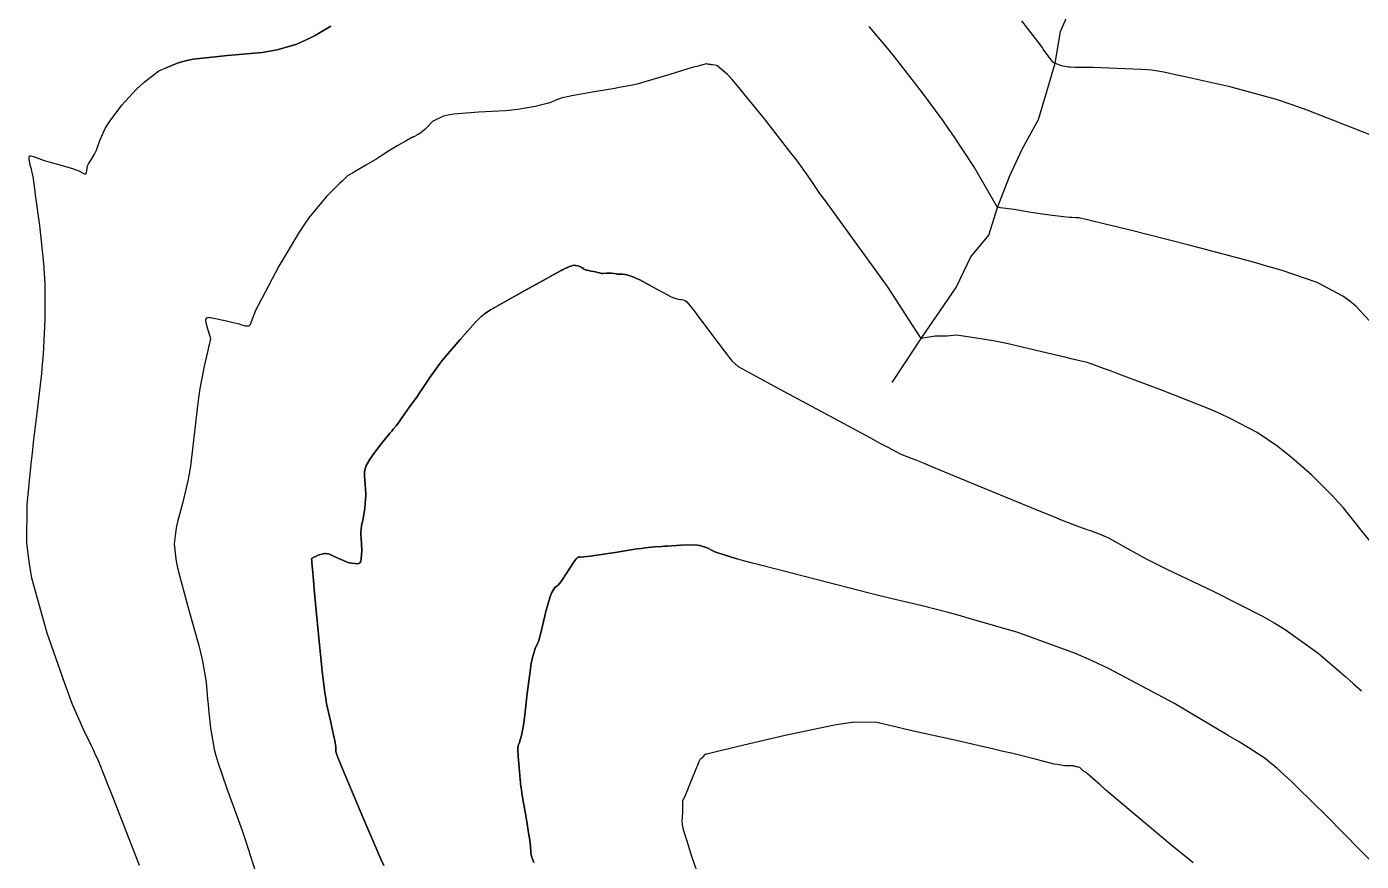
# Model space of a CAD drawing. Header units: metres. Extents: x 68 to 838477, y 94 to 1191015.
# Drawn here: x 837810.6 to 837948.1, y 1189968.8 to 1190054.8 of the extents above; entities that cross this region are included whole.
import ezdxf

# ---------------------------------------------------------------- set-up
doc = ezdxf.new("R2010")
doc.units = ezdxf.units.M
doc.header["$LTSCALE"] = 0.3
doc.layers.add('COTAS 10', color=1, linetype='Continuous')
doc.layers.add('DRENAJE', color=5, linetype='Continuous', lineweight=25)

msp = doc.modelspace()

# ---------------------------------------------------------------- linework, layer by layer
at = {"layer": 'COTAS 10'}
for points, elevation in [([(837913.08, 1190055.44), (837914.25, 1190053.92), (837915.06, 1190052.85), (837915.24, 1190052.6), (837915.4, 1190052.37), (837915.86, 1190051.7), (837916.26, 1190051.24), (837916.4, 1190051.14), (837916.55, 1190051.05), (837917.16, 1190050.82), (837917.79, 1190050.71), (837917.94, 1190050.69), (837918.1, 1190050.67), (837918.58, 1190050.66), (837919.51, 1190050.66), (837919.94, 1190050.65), (837920.45, 1190050.64), (837922.92, 1190050.56), (837925.46, 1190050.44), (837926.02, 1190050.4), (837926.51, 1190050.36), (837927.75, 1190050.18), (837929.27, 1190049.84), (837929.94, 1190049.69), (837930.71, 1190049.52), (837934.4, 1190048.7), (837939.3, 1190047.35), (837940.84, 1190046.84), (837942.46, 1190046.27), (837948.97, 1190043.73)], 1770), ([(837822.23, 1189968.41), (837821.17, 1189971.17), (837819.35, 1189975.82), (837818.98, 1189976.77), (837818.67, 1189977.56), (837818.02, 1189979.18), (837817.62, 1189980.06), (837817.47, 1189980.38), (837817.29, 1189980.74), (837816.5, 1189982.34), (837815.36, 1189984.99), (837814.97, 1189986.01), (837814.54, 1189987.15), (837812.72, 1189992.34), (837811.17, 1189998.02), (837810.91, 1189999.49), (837810.84, 1190000), (837810.63, 1190001.62), (837810.66, 1190005.6), (837811.09, 1190009.8), (837811.21, 1190010.9), (837811.34, 1190011.97), (837811.79, 1190015.6), (837812.19, 1190019.08), (837812.27, 1190020.06), (837812.35, 1190021.05), (837812.53, 1190024.65), (837812.52, 1190028.35), (837812.47, 1190029.39), (837812.4, 1190030.45), (837811.97, 1190034.33), (837811.53, 1190037.5), (837811.45, 1190038.11), (837811.38, 1190038.6), (837811.28, 1190039.38), (837811.28, 1190039.43), (837811.27, 1190039.46), (837811.27, 1190039.5), (837811.23, 1190039.67), (837811.17, 1190039.93), (837811.15, 1190040.02), (837811.12, 1190040.13), (837811, 1190040.57), (837810.9, 1190041), (837810.88, 1190041.09), (837810.87, 1190041.18), (837810.87, 1190041.38), (837810.92, 1190041.49), (837810.93, 1190041.5), (837810.95, 1190041.52), (837811.04, 1190041.53), (837811.14, 1190041.5), (837811.17, 1190041.5), (837811.2, 1190041.49), (837811.32, 1190041.45), (837811.47, 1190041.39), (837811.53, 1190041.37), (837811.59, 1190041.34), (837811.87, 1190041.23), (837812.42, 1190041.04), (837812.65, 1190040.97), (837812.92, 1190040.89), (837814.18, 1190040.54), (837815.44, 1190040.17), (837815.7, 1190040.08), (837815.93, 1190039.99), (837816.44, 1190039.74), (837816.66, 1190039.64), (837816.71, 1190039.66), (837816.74, 1190039.7), (837816.81, 1190040.01), (837816.9, 1190040.45), (837816.94, 1190040.57), (837817, 1190040.69), (837817.27, 1190041.12), (837817.61, 1190041.68), (837817.71, 1190041.89), (837817.81, 1190042.11), (837818.16, 1190043.09), (837818.72, 1190044.33), (837818.95, 1190044.72), (837819.22, 1190045.13), (837820.44, 1190046.75), (837821.89, 1190048.35), (837822.3, 1190048.74), (837822.71, 1190049.11), (837824.22, 1190050.26), (837826.23, 1190051.11), (837826.97, 1190051.3), (837827.77, 1190051.46), (837831.32, 1190051.84), (837834.87, 1190052.17), (837835.68, 1190052.29), (837836.41, 1190052.42), (837838.45, 1190053.01), (837839.93, 1190053.71), (837840.32, 1190053.92), (837840.69, 1190054.12), (837841.96, 1190054.89)], 1780), ([(837841.96, 1190054.89), (837840.69, 1190054.12), (837840.32, 1190053.92), (837839.93, 1190053.71), (837838.45, 1190053.01), (837836.41, 1190052.42), (837835.68, 1190052.29), (837834.87, 1190052.17), (837831.32, 1190051.84), (837827.77, 1190051.46), (837826.97, 1190051.3), (837826.23, 1190051.11), (837824.92, 1190050.56)], 1780), ([(837949.84, 1190023.54), (837947.56, 1190025.99), (837946.89, 1190026.54), (837946.19, 1190027.05), (837943.54, 1190028.48), (837939.83, 1190029.73), (837938.47, 1190030.13), (837936.97, 1190030.56), (837930.35, 1190032.31), (837924.13, 1190033.88), (837922.88, 1190034.2), (837921.83, 1190034.46), (837919.75, 1190034.97), (837919.14, 1190035.1), (837919.01, 1190035.12), (837918.91, 1190035.14), (837918.69, 1190035.14), (837918.26, 1190035.16), (837918.02, 1190035.18), (837917.72, 1190035.21), (837916.23, 1190035.37), (837914.52, 1190035.6), (837914.09, 1190035.67), (837913.68, 1190035.74), (837912.33, 1190036), (837910.6, 1190036.2), (837908.17, 1190040.42), (837906.11, 1190043.54), (837905.53, 1190044.38), (837904.94, 1190045.22), (837902.79, 1190048.16), (837900.63, 1190050.94), (837900.05, 1190051.67), (837899.46, 1190052.39), (837897.4, 1190054.85)], 1780), ([(837949.85, 1190000.75), (837948.08, 1190002.96), (837946.26, 1190005.24), (837945.71, 1190005.85), (837945.15, 1190006.47), (837942.96, 1190008.64), (837940.69, 1190010.61), (837940.07, 1190011.1), (837939.47, 1190011.56), (837937.34, 1190013.02), (837934.58, 1190014.47), (837933.57, 1190014.93), (837932.47, 1190015.41), (837927.61, 1190017.34), (837923.12, 1190019.03), (837922.24, 1190019.36), (837921.53, 1190019.62), (837920.26, 1190020.09), (837920.01, 1190020.16), (837919.94, 1190020.19), (837919.85, 1190020.21), (837919.53, 1190020.29), (837918.64, 1190020.5), (837918.21, 1190020.6), (837917.7, 1190020.73), (837915.18, 1190021.34), (837912.58, 1190021.95), (837912.03, 1190022.08), (837911.54, 1190022.19), (837910.36, 1190022.44), (837909.31, 1190022.6), (837908.91, 1190022.67), (837908.45, 1190022.74), (837906.39, 1190023.03), (837905.44, 1190022.94), (837904.56, 1190022.93), (837904.2, 1190022.95), (837902.75, 1190022.69), (837901.16, 1190025.14), (837899.81, 1190027.26), (837899.28, 1190028.04), (837898.68, 1190028.9), (837895.96, 1190032.67), (837893.33, 1190036.26), (837892.79, 1190037.01), (837892.33, 1190037.65), (837891.36, 1190039.08), (837890.37, 1190040.48), (837889.9, 1190041.1), (837889.34, 1190041.84), (837886.6, 1190045.34), (837883.85, 1190048.73), (837883.28, 1190049.38), (837882.79, 1190049.91), (837881.71, 1190050.81), (837881.26, 1190050.88), (837881.16, 1190050.9), (837881.08, 1190050.91), (837880.91, 1190050.94), (837880.81, 1190050.95), (837880.79, 1190050.96), (837880.76, 1190050.96), (837880.65, 1190050.99), (837880, 1190050.84), (837879.63, 1190050.73), (837879.18, 1190050.6), (837876.87, 1190049.91), (837874.52, 1190049.2), (837874.04, 1190049.06), (837873.64, 1190048.95), (837872.84, 1190048.75), (837872.05, 1190048.62), (837871.66, 1190048.55), (837871.19, 1190048.47), (837868.88, 1190048.08), (837866.61, 1190047.66), (837866.16, 1190047.56), (837865.79, 1190047.48), (837865.11, 1190047.24), (837864.69, 1190047.04), (837864.48, 1190046.97), (837864.23, 1190046.9), (837863.01, 1190046.59), (837861.21, 1190046.3), (837860.6, 1190046.23), (837859.95, 1190046.17), (837857.18, 1190046.02), (837854.57, 1190045.81), (837854.02, 1190045.71), (837853.55, 1190045.59), (837852.43, 1190045.04), (837851.88, 1190044.48), (837851.76, 1190044.36), (837851.65, 1190044.26), (837851.38, 1190044.01), (837851.21, 1190043.87), (837851.16, 1190043.84), (837851.11, 1190043.81), (837850.95, 1190043.71), (837850.79, 1190043.63), (837850.75, 1190043.6), (837850.71, 1190043.58), (837850.58, 1190043.51), (837850.48, 1190043.46), (837850.46, 1190043.45), (837850.44, 1190043.44), (837850.4, 1190043.43), (837850.37, 1190043.42), (837850.36, 1190043.42), (837850.34, 1190043.41), (837850.28, 1190043.39), (837850.02, 1190043.25), (837849.88, 1190043.17), (837849.7, 1190043.07), (837848.84, 1190042.57), (837847.98, 1190042.05), (837847.81, 1190041.95), (837847.67, 1190041.86), (837847.41, 1190041.69), (837847.09, 1190041.47), (837846.91, 1190041.36), (837846.68, 1190041.22), (837845.54, 1190040.54), (837844.39, 1190039.87), (837844.17, 1190039.74), (837843.99, 1190039.63), (837843.68, 1190039.45), (837843.32, 1190039.11), (837843.11, 1190038.9), (837842.86, 1190038.65), (837841.52, 1190037.33), (837839.76, 1190035.23), (837839.24, 1190034.48), (837838.7, 1190033.67), (837836.61, 1190030.14), (837834.83, 1190026.83), (837834.49, 1190026.16), (837834.2, 1190025.59), (837833.73, 1190024.42), (837833.61, 1190024.06), (837833.55, 1190024), (837833.48, 1190023.96), (837833.15, 1190023.98), (837832.68, 1190024.12), (837832.54, 1190024.16), (837832.38, 1190024.2), (837831.74, 1190024.36), (837831.06, 1190024.52), (837830.88, 1190024.56), (837830.7, 1190024.6), (837830.08, 1190024.74), (837829.57, 1190024.83), (837829.46, 1190024.84), (837829.36, 1190024.85), (837829.12, 1190024.8), (837829.05, 1190024.58), (837829.05, 1190024.47), (837829.07, 1190024.34), (837829.24, 1190023.69), (837829.44, 1190023.06), (837829.48, 1190022.94), (837829.51, 1190022.84), (837829.55, 1190022.67), (837829.54, 1190022.64), (837829.53, 1190022.63), (837829.53, 1190022.61), (837829.52, 1190022.53), (837829.42, 1190022.06), (837829.36, 1190021.8), (837829.29, 1190021.48), (837828.91, 1190019.86), (837828.47, 1190017.56), (837828.36, 1190016.82), (837828.25, 1190016.03), (837827.88, 1190012.8), (837827.49, 1190009.56), (837827.36, 1190008.77), (837827.22, 1190008.02), (837826.66, 1190005.69), (837826.16, 1190003.82), (837826.06, 1190003.36), (837825.97, 1190002.92), (837825.81, 1190001.55), (837825.99, 1190000), (837826.02, 1189999.76), (837826.17, 1189999.06), (837826.35, 1189998.28), (837827.33, 1189994.72), (837828.35, 1189991.06), (837828.56, 1189990.22), (837828.73, 1189989.45), (837829.1, 1189987.29), (837829.26, 1189985.54), (837829.31, 1189985.03), (837829.36, 1189984.52), (837829.56, 1189982.57), (837829.95, 1189980.39), (837830.11, 1189979.73), (837830.31, 1189979.04), (837831.25, 1189976.34), (837832.45, 1189973.06), (837832.81, 1189972.01), (837833.19, 1189970.89), (837834.64, 1189966.34)], 1790), ([(837874.92, 1190049.32), (837874.52, 1190049.2), (837874.04, 1190049.06), (837873.64, 1190048.95), (837872.84, 1190048.75), (837872.05, 1190048.62), (837871.66, 1190048.55), (837871.19, 1190048.47), (837868.88, 1190048.08), (837866.61, 1190047.66), (837866.16, 1190047.56), (837865.79, 1190047.48), (837865.11, 1190047.24), (837864.69, 1190047.04), (837864.48, 1190046.97), (837864.23, 1190046.9), (837863.01, 1190046.59), (837861.21, 1190046.3), (837860.6, 1190046.23), (837859.95, 1190046.17), (837857.18, 1190046.02), (837854.57, 1190045.81), (837854.02, 1190045.71), (837853.55, 1190045.59), (837852.43, 1190045.04), (837851.88, 1190044.48), (837851.76, 1190044.36), (837851.65, 1190044.26), (837851.38, 1190044.01), (837851.21, 1190043.87), (837851.16, 1190043.84), (837851.11, 1190043.81), (837850.95, 1190043.71), (837850.79, 1190043.63), (837850.75, 1190043.6), (837850.71, 1190043.58), (837850.58, 1190043.51), (837850.48, 1190043.46), (837850.46, 1190043.45), (837850.44, 1190043.44), (837850.4, 1190043.43), (837850.37, 1190043.42), (837850.36, 1190043.42), (837850.34, 1190043.41), (837850.28, 1190043.39), (837850.02, 1190043.25), (837849.88, 1190043.17), (837849.7, 1190043.07), (837848.84, 1190042.57), (837847.98, 1190042.05), (837847.81, 1190041.95), (837847.67, 1190041.86), (837847.41, 1190041.69), (837847.09, 1190041.47), (837846.91, 1190041.36), (837846.68, 1190041.22), (837845.54, 1190040.54), (837844.39, 1190039.87), (837844.17, 1190039.74), (837843.99, 1190039.63), (837843.68, 1190039.45), (837843.32, 1190039.11), (837843.11, 1190038.9), (837842.86, 1190038.65), (837841.52, 1190037.33), (837839.76, 1190035.23), (837839.24, 1190034.48), (837838.7, 1190033.67), (837836.61, 1190030.14), (837834.83, 1190026.83), (837834.49, 1190026.16), (837834.2, 1190025.59), (837833.73, 1190024.42), (837833.61, 1190024.06), (837833.55, 1190024), (837833.48, 1190023.96), (837833.15, 1190023.98), (837832.68, 1190024.12), (837832.54, 1190024.16), (837832.38, 1190024.2), (837831.74, 1190024.36), (837831.06, 1190024.52), (837830.88, 1190024.56), (837830.7, 1190024.6), (837830.08, 1190024.74), (837829.57, 1190024.83), (837829.46, 1190024.84), (837829.36, 1190024.85), (837829.12, 1190024.8), (837829.05, 1190024.58), (837829.05, 1190024.47), (837829.07, 1190024.34), (837829.24, 1190023.69), (837829.44, 1190023.06), (837829.48, 1190022.94), (837829.51, 1190022.84), (837829.55, 1190022.67), (837829.54, 1190022.64), (837829.53, 1190022.63), (837829.53, 1190022.61), (837829.52, 1190022.53), (837829.42, 1190022.06), (837829.36, 1190021.8), (837829.29, 1190021.48), (837828.91, 1190019.86), (837828.47, 1190017.56), (837828.36, 1190016.82), (837828.25, 1190016.03), (837827.88, 1190012.8), (837827.49, 1190009.56), (837827.36, 1190008.77), (837827.22, 1190008.02), (837826.66, 1190005.69), (837826.16, 1190003.82), (837826.06, 1190003.36), (837825.97, 1190002.92), (837825.81, 1190001.55), (837825.99, 1190000), (837826.02, 1189999.76), (837826.17, 1189999.06), (837826.35, 1189998.28), (837827.33, 1189994.72), (837828.35, 1189991.06), (837828.56, 1189990.22), (837828.73, 1189989.45), (837829.1, 1189987.29), (837829.26, 1189985.54), (837829.31, 1189985.03), (837829.36, 1189984.52), (837829.56, 1189982.57), (837829.95, 1189980.39), (837830.11, 1189979.73), (837830.31, 1189979.04), (837831.25, 1189976.34), (837832.45, 1189973.06), (837832.81, 1189972.01), (837833.19, 1189970.89), (837834.64, 1189966.34)], 1790), ([(837874.92, 1190028.12), (837873.76, 1190028.74), (837873.44, 1190028.89), (837873.16, 1190029.02), (837872.45, 1190029.26), (837872.03, 1190029.31), (837871.94, 1190029.32), (837871.86, 1190029.32), (837871.64, 1190029.33), (837871.47, 1190029.34), (837871.42, 1190029.34), (837871.36, 1190029.35), (837871.14, 1190029.4), (837870.87, 1190029.44), (837870.79, 1190029.44), (837870.7, 1190029.44), (837870.33, 1190029.42), (837869.98, 1190029.39), (837869.9, 1190029.4), (837869.83, 1190029.4), (837869.62, 1190029.45), (837869.4, 1190029.51), (837869.31, 1190029.54), (837869.21, 1190029.56), (837868.77, 1190029.64), (837868.34, 1190029.73), (837868.25, 1190029.75), (837868.18, 1190029.77), (837868.01, 1190029.85), (837867.93, 1190029.93), (837867.9, 1190029.95), (837867.88, 1190029.97), (837867.78, 1190030.03), (837867.65, 1190030.09), (837867.61, 1190030.1), (837867.57, 1190030.12), (837867.38, 1190030.18), (837867.18, 1190030.22), (837867.14, 1190030.23), (837867.1, 1190030.23), (837866.98, 1190030.24), (837866.86, 1190030.22), (837866.83, 1190030.21), (837866.79, 1190030.2), (837866.64, 1190030.15), (837866.51, 1190030.1), (837866.48, 1190030.09), (837866.46, 1190030.08), (837866.42, 1190030.06), (837866.37, 1190030.03), (837866.33, 1190030.02), (837866.29, 1190030), (837866.09, 1190029.91), (837865.88, 1190029.8), (837865.83, 1190029.78), (837865.79, 1190029.76), (837865.67, 1190029.7), (837865, 1190029.33), (837864.61, 1190029.12), (837864.14, 1190028.86), (837861.69, 1190027.49), (837859.25, 1190026.12), (837858.78, 1190025.86), (837858.4, 1190025.64), (837857.76, 1190025.25), (837857.7, 1190025.17), (837857.69, 1190025.15), (837857.67, 1190025.13), (837857.59, 1190025.07), (837857.52, 1190025.02), (837857.5, 1190025.01), (837857.48, 1190025), (837857.42, 1190024.98), (837857.06, 1190024.6), (837856.85, 1190024.37), (837856.59, 1190024.08), (837855.26, 1190022.59), (837853.78, 1190020.87), (837853.43, 1190020.43), (837853.11, 1190020.02), (837852.14, 1190018.68), (837851.32, 1190017.45), (837851.09, 1190017.11), (837850.86, 1190016.77), (837850, 1190015.54), (837849.27, 1190014.52), (837849.12, 1190014.31), (837848.99, 1190014.13), (837848.7, 1190013.75), (837848.37, 1190013.36), (837848.22, 1190013.17), (837848.04, 1190012.95), (837847.17, 1190011.87), (837846.29, 1190010.72), (837846.1, 1190010.45), (837845.94, 1190010.21), (837845.57, 1190009.55), (837845.43, 1190008.95), (837845.42, 1190008.75), (837845.41, 1190008.54), (837845.47, 1190007.67), (837845.54, 1190006.71), (837845.54, 1190006.45), (837845.53, 1190006.18), (837845.44, 1190005.23), (837845.31, 1190004.37), (837845.27, 1190004.16), (837845.24, 1190003.97), (837845.11, 1190003.4), (837845.05, 1190002.71), (837845.05, 1190002.45), (837845.06, 1190002.16), (837845.15, 1190000.85), (837845.06, 1190000), (837845.03, 1189999.74), (837844.9, 1189999.57), (837844.73, 1189999.47), (837843.79, 1189999.59), (837842.85, 1190000), (837842.75, 1190000.05), (837842.52, 1190000.15), (837842.31, 1190000.24), (837841.8, 1190000.47), (837841.41, 1190000.55), (837841.29, 1190000.54), (837841.16, 1190000.53), (837840.66, 1190000.37), (837840.22, 1190000.18), (837840.14, 1190000.14), (837840.08, 1190000.11), (837839.97, 1190000.04), (837839.97, 1190000), (837839.99, 1189999.85), (837840.01, 1189999.61), (837840.07, 1189998.94), (837840.17, 1189997.78), (837840.21, 1189997.34), (837840.25, 1189996.85), (837840.45, 1189994.67), (837840.68, 1189992.19), (837840.75, 1189991.51), (837840.81, 1189990.83), (837841.06, 1189988.44), (837841.33, 1189986.2), (837841.42, 1189985.64), (837841.52, 1189985.09), (837841.9, 1189983.3), (837842.24, 1189981.88), (837842.3, 1189981.57), (837842.35, 1189981.3), (837842.45, 1189980.6), (837842.48, 1189980.16), (837842.51, 1189980.04), (837842.53, 1189979.93), (837842.66, 1189979.54), (837843.15, 1189978.37), (837845.25, 1189973.38), (837846.81, 1189969.73), (837847.13, 1189969), (837847.4, 1189968.4)], 1800), ([(837847.4, 1189968.4), (837847.13, 1189969), (837846.81, 1189969.73), (837845.25, 1189973.38), (837843.15, 1189978.37), (837842.66, 1189979.54), (837842.53, 1189979.93), (837842.51, 1189980.04), (837842.48, 1189980.16), (837842.45, 1189980.6), (837842.35, 1189981.3), (837842.3, 1189981.57), (837842.24, 1189981.88), (837841.9, 1189983.3), (837841.52, 1189985.09), (837841.42, 1189985.64), (837841.33, 1189986.2), (837841.06, 1189988.44), (837840.81, 1189990.83), (837840.75, 1189991.51), (837840.68, 1189992.19), (837840.45, 1189994.67), (837840.25, 1189996.85), (837840.21, 1189997.34), (837840.17, 1189997.78), (837840.07, 1189998.94), (837840.01, 1189999.61), (837839.99, 1189999.85), (837839.97, 1190000), (837839.97, 1190000.04), (837840.08, 1190000.11), (837840.14, 1190000.14), (837840.22, 1190000.18), (837840.66, 1190000.37), (837841.16, 1190000.53), (837841.29, 1190000.54), (837841.41, 1190000.55), (837841.8, 1190000.47), (837842.31, 1190000.24), (837842.52, 1190000.15), (837842.75, 1190000.05), (837842.85, 1190000), (837843.79, 1189999.59), (837844.73, 1189999.47), (837844.9, 1189999.57), (837845.03, 1189999.74), (837845.06, 1190000), (837845.15, 1190000.85), (837845.06, 1190002.16), (837845.05, 1190002.45), (837845.05, 1190002.71), (837845.11, 1190003.4), (837845.24, 1190003.97), (837845.27, 1190004.16), (837845.31, 1190004.37), (837845.44, 1190005.23), (837845.53, 1190006.18), (837845.54, 1190006.45), (837845.54, 1190006.71), (837845.47, 1190007.67), (837845.41, 1190008.54), (837845.42, 1190008.75), (837845.43, 1190008.95), (837845.57, 1190009.55), (837845.94, 1190010.21), (837846.1, 1190010.45), (837846.29, 1190010.72), (837847.17, 1190011.87), (837848.04, 1190012.95), (837848.22, 1190013.17), (837848.37, 1190013.36), (837848.7, 1190013.75), (837848.99, 1190014.13), (837849.12, 1190014.31), (837849.27, 1190014.52), (837850, 1190015.54), (837850.86, 1190016.77), (837851.09, 1190017.11), (837851.32, 1190017.45), (837852.14, 1190018.68), (837853.11, 1190020.02), (837853.43, 1190020.43), (837853.78, 1190020.87), (837855.26, 1190022.59), (837856.59, 1190024.08), (837856.85, 1190024.37), (837857.06, 1190024.6), (837857.42, 1190024.98), (837857.48, 1190025), (837857.5, 1190025.01), (837857.52, 1190025.02), (837857.59, 1190025.07), (837857.67, 1190025.13), (837857.69, 1190025.15), (837857.7, 1190025.17), (837857.76, 1190025.25), (837858.4, 1190025.64), (837858.78, 1190025.86), (837859.25, 1190026.12), (837861.69, 1190027.49), (837864.14, 1190028.86), (837864.61, 1190029.12), (837865, 1190029.33), (837865.67, 1190029.7), (837865.79, 1190029.76), (837865.83, 1190029.78), (837865.88, 1190029.8), (837866.09, 1190029.91), (837866.29, 1190030), (837866.33, 1190030.02), (837866.37, 1190030.03), (837866.42, 1190030.06), (837866.46, 1190030.08), (837866.48, 1190030.09), (837866.51, 1190030.1), (837866.64, 1190030.15), (837866.79, 1190030.2), (837866.83, 1190030.21), (837866.86, 1190030.22), (837866.98, 1190030.24), (837867.1, 1190030.23), (837867.14, 1190030.23), (837867.18, 1190030.22), (837867.38, 1190030.18), (837867.57, 1190030.12), (837867.61, 1190030.1), (837867.65, 1190030.09), (837867.78, 1190030.03), (837867.88, 1190029.97), (837867.9, 1190029.95), (837867.93, 1190029.93), (837868.01, 1190029.85), (837868.18, 1190029.77), (837868.25, 1190029.75), (837868.34, 1190029.73), (837868.77, 1190029.64), (837869.21, 1190029.56), (837869.31, 1190029.54), (837869.4, 1190029.51), (837869.62, 1190029.45), (837869.83, 1190029.4), (837869.9, 1190029.4), (837869.98, 1190029.39), (837870.33, 1190029.42), (837870.7, 1190029.44), (837870.79, 1190029.44), (837870.87, 1190029.44), (837871.14, 1190029.4), (837871.36, 1190029.35), (837871.42, 1190029.34), (837871.47, 1190029.34), (837871.64, 1190029.33), (837871.86, 1190029.32), (837871.94, 1190029.32), (837872.03, 1190029.31), (837872.45, 1190029.26), (837873.16, 1190029.02), (837873.44, 1190028.89), (837873.76, 1190028.74), (837875.22, 1190027.96), (837876.63, 1190027.19), (837876.92, 1190027.04), (837877.17, 1190026.93), (837877.72, 1190026.74), (837877.96, 1190026.73), (837878.02, 1190026.72), (837878.07, 1190026.72), (837878.25, 1190026.68), (837878.4, 1190026.62), (837878.44, 1190026.6), (837878.48, 1190026.57), (837878.63, 1190026.46), (837879.11, 1190025.88), (837879.36, 1190025.55), (837879.66, 1190025.16), (837881.14, 1190023.15), (837882.67, 1190021.14), (837882.98, 1190020.74), (837883.26, 1190020.41), (837883.89, 1190019.8), (837885.41, 1190019), (837886.24, 1190018.55), (837887.25, 1190018), (837892.41, 1190015.21), (837897.53, 1190012.45), (837898.51, 1190011.92), (837899.31, 1190011.49), (837900.66, 1190010.8), (837902.09, 1190010.24), (837902.95, 1190009.89), (837904, 1190009.45), (837909.48, 1190007.19), (837915.08, 1190004.88), (837916.21, 1190004.42), (837917.16, 1190004.03), (837919.07, 1190003.29), (837919.82, 1190003.04), (837920.04, 1190002.97), (837920.26, 1190002.89), (837921.09, 1190002.58), (837922.04, 1190002.16), (837922.34, 1190002.01), (837922.66, 1190001.83), (837923.93, 1190001.09), (837925.93, 1190000), (837926.13, 1189999.89), (837927.03, 1189999.44), (837928.06, 1189998.93), (837932.84, 1189996.66), (837937.91, 1189994.1), (837939.12, 1189993.41), (837940.25, 1189992.72), (837943.64, 1189990.3), (837946.5, 1189987.84), (837947.29, 1189987.12), (837948.09, 1189986.39)], 1800), ([(837948.91, 1189969.02), (837947.98, 1189969.99), (837944.52, 1189973.5), (837941.58, 1189976.38), (837940.99, 1189976.96), (837940.48, 1189977.44), (837939.43, 1189978.41), (837938.97, 1189978.78), (837938.83, 1189978.89), (837938.7, 1189979), (837938.19, 1189979.43), (837936.42, 1189980.57), (837935.49, 1189981.14), (837934.37, 1189981.81), (837928.76, 1189985.12), (837922.12, 1189988.68), (837920.37, 1189989.5), (837918.64, 1189990.25), (837912.71, 1189992.41), (837907.7, 1189993.87), (837906.57, 1189994.19), (837905.53, 1189994.47), (837902.71, 1189995.18), (837899.75, 1189995.88), (837898.63, 1189996.16), (837897.38, 1189996.47), (837891.81, 1189997.89), (837886.48, 1189999.27), (837885.38, 1189999.56), (837884.46, 1189999.81), (837883.78, 1190000)], 1810), ([(837862.85, 1189968.71), (837862.69, 1189969.16), (837862.65, 1189969.27), (837862.63, 1189969.37), (837862.56, 1189969.71), (837862.54, 1189970), (837862.54, 1189970.07), (837862.53, 1189970.15), (837862.52, 1189970.4), (837862.45, 1189970.97), (837862.41, 1189971.24), (837862.35, 1189971.56), (837862.09, 1189973.14), (837861.82, 1189974.68), (837861.77, 1189974.99), (837861.73, 1189975.23), (837861.65, 1189975.68), (837861.64, 1189975.77), (837861.63, 1189975.8), (837861.63, 1189975.84), (837861.61, 1189975.97), (837861.6, 1189976.12), (837861.59, 1189976.17), (837861.58, 1189976.21), (837861.55, 1189976.38), (837861.5, 1189976.81), (837861.48, 1189977.02), (837861.46, 1189977.27), (837861.35, 1189978.49), (837861.24, 1189979.69), (837861.23, 1189979.93), (837861.21, 1189980.12), (837861.2, 1189980.47), (837861.21, 1189980.55), (837861.22, 1189980.57), (837861.22, 1189980.59), (837861.24, 1189980.69), (837861.26, 1189980.78), (837861.26, 1189980.8), (837861.27, 1189980.83), (837861.31, 1189980.91), (837861.37, 1189981.08), (837861.4, 1189981.15), (837861.43, 1189981.24), (837861.57, 1189981.66), (837861.76, 1189982.65), (837861.82, 1189983.1), (837861.89, 1189983.62), (837862.18, 1189986.14), (837862.5, 1189988.68), (837862.59, 1189989.22), (837862.68, 1189989.69), (837863, 1189990.78), (837863.28, 1189991.34), (837863.33, 1189991.47), (837863.38, 1189991.6), (837863.49, 1189991.96), (837863.38, 1189991.6), (837863.33, 1189991.47), (837863.28, 1189991.34), (837863, 1189990.78), (837862.68, 1189989.69), (837862.59, 1189989.22), (837862.5, 1189988.68), (837862.18, 1189986.14), (837861.89, 1189983.62), (837861.82, 1189983.1), (837861.76, 1189982.65), (837861.57, 1189981.66), (837861.43, 1189981.24), (837861.4, 1189981.15), (837861.37, 1189981.08), (837861.31, 1189980.91), (837861.27, 1189980.83), (837861.26, 1189980.8), (837861.26, 1189980.78), (837861.24, 1189980.69), (837861.22, 1189980.59), (837861.22, 1189980.57), (837861.21, 1189980.55), (837861.2, 1189980.47), (837861.21, 1189980.12), (837861.23, 1189979.93), (837861.24, 1189979.69), (837861.35, 1189978.49), (837861.46, 1189977.27), (837861.48, 1189977.02), (837861.5, 1189976.81), (837861.55, 1189976.38), (837861.58, 1189976.21), (837861.59, 1189976.17), (837861.6, 1189976.12), (837861.61, 1189975.97), (837861.63, 1189975.84), (837861.63, 1189975.8), (837861.64, 1189975.77), (837861.65, 1189975.68), (837861.73, 1189975.23), (837861.77, 1189974.99), (837861.82, 1189974.68), (837862.09, 1189973.14), (837862.35, 1189971.56), (837862.41, 1189971.24), (837862.45, 1189970.97), (837862.52, 1189970.4), (837862.53, 1189970.15), (837862.54, 1189970.07), (837862.54, 1189970), (837862.56, 1189969.71), (837862.63, 1189969.37), (837862.65, 1189969.27), (837862.69, 1189969.16), (837862.85, 1189968.71)], 1810), ([(837930.77, 1189968.69), (837929.68, 1189969.57), (837928.6, 1189970.45), (837924.79, 1189973.64), (837921.75, 1189976.22), (837921.17, 1189976.72), (837920.69, 1189977.13), (837919.88, 1189977.84), (837919.79, 1189977.94), (837919.76, 1189977.96), (837919.73, 1189977.99), (837919.61, 1189978.06), (837919.48, 1189978.14), (837919.44, 1189978.17), (837919.41, 1189978.2), (837919.26, 1189978.34), (837919.12, 1189978.47), (837919.08, 1189978.49), (837919.05, 1189978.51), (837918.92, 1189978.55), (837918.81, 1189978.56), (837918.78, 1189978.57), (837918.75, 1189978.57), (837918.64, 1189978.6), (837918.54, 1189978.64), (837918.49, 1189978.65), (837918.39, 1189978.67), (837918.21, 1189978.68), (837918.12, 1189978.68), (837918.03, 1189978.69), (837917.56, 1189978.69), (837916.75, 1189978.8), (837916.44, 1189978.86), (837916.08, 1189978.94), (837914.48, 1189979.35), (837912.05, 1189979.97), (837911.18, 1189980.17), (837910.22, 1189980.4), (837906.05, 1189981.34), (837901.96, 1189982.26), (837901.06, 1189982.47), (837900.26, 1189982.65), (837898.19, 1189983.15), (837895.88, 1189983.17), (837894.93, 1189983.05), (837893.83, 1189982.88), (837888.74, 1189981.81), (837883.89, 1189980.66), (837882.94, 1189980.44), (837882.17, 1189980.25), (837880.81, 1189979.93), (837880.6, 1189979.88), (837880.56, 1189979.86), (837880.51, 1189979.84), (837880.4, 1189979.76), (837880.33, 1189979.69), (837880.32, 1189979.67), (837880.31, 1189979.65), (837880.28, 1189979.61), (837880.27, 1189979.59), (837880.26, 1189979.58), (837880.26, 1189979.57), (837880.24, 1189979.54), (837880.22, 1189979.51), (837880.2, 1189979.5), (837880.17, 1189979.47), (837880.12, 1189979.44), (837880.1, 1189979.43), (837880.05, 1189979.41), (837879.98, 1189979.35), (837879.97, 1189979.32), (837879.94, 1189979.28), (837879.86, 1189979.09), (837879.67, 1189978.63), (837879.59, 1189978.42), (837879.49, 1189978.17), (837879.01, 1189976.99), (837878.54, 1189975.85), (837878.44, 1189975.63), (837878.37, 1189975.45), (837878.22, 1189975.15), (837878.19, 1189975.12), (837878.18, 1189975.11), (837878.18, 1189975.1), (837878.17, 1189975.09), (837878.17, 1189975), (837878.17, 1189974.94), (837878.17, 1189974.88), (837878.17, 1189974.54), (837878.17, 1189974.11), (837878.16, 1189973.98), (837878.16, 1189973.86), (837878.12, 1189973.38), (837878.11, 1189972.9), (837878.12, 1189972.77), (837878.13, 1189972.65), (837878.2, 1189972.24), (837878.41, 1189971.56), (837878.5, 1189971.27), (837878.6, 1189970.94), (837879.11, 1189969.36), (837879.65, 1189967.8)], 1820)]:
    msp.add_lwpolyline(points, dxfattribs=dict(at, elevation=elevation))
at = {"layer": 'COTAS 10', "elevation": 1810}
for points in [[(837875.29, 1190001.23), (837874.33, 1190001.14), (837873.92, 1190001.08), (837873.45, 1190001.02), (837871.25, 1190000.67), (837869.12, 1190000.34), (837868.7, 1190000.27), (837868.34, 1190000.23), (837867.68, 1190000.17), (837867.52, 1190000.19), (837867.49, 1190000.2), (837867.46, 1190000.2), (837867.42, 1190000.19), (837867.4, 1190000.17), (837867.4, 1190000.16), (837867.4, 1190000.16), (837867.38, 1190000.14), (837867.35, 1190000.11), (837867.34, 1190000.1), (837867.32, 1190000.09), (837867.26, 1190000.05), (837867.21, 1190000), (837867.26, 1190000.05), (837867.32, 1190000.09), (837867.34, 1190000.1), (837867.35, 1190000.11), (837867.38, 1190000.14), (837867.4, 1190000.16), (837867.4, 1190000.16), (837867.4, 1190000.17), (837867.42, 1190000.19), (837867.46, 1190000.2), (837867.49, 1190000.2), (837867.52, 1190000.19), (837867.68, 1190000.17), (837868.34, 1190000.23), (837868.7, 1190000.27), (837869.12, 1190000.34), (837871.25, 1190000.67), (837873.45, 1190001.02), (837873.92, 1190001.08), (837874.33, 1190001.14), (837875.29, 1190001.23), (837876.05, 1190001.27), (837876.33, 1190001.29), (837876.64, 1190001.31), (837878.01, 1190001.41), (837879.37, 1190001.44), (837879.68, 1190001.41), (837879.95, 1190001.38), (837880.7, 1190001.13), (837881.3, 1190000.81), (837881.49, 1190000.73), (837881.69, 1190000.65), (837883.78, 1190000), (837881.69, 1190000.65), (837881.49, 1190000.73), (837881.3, 1190000.81), (837880.7, 1190001.13), (837879.95, 1190001.38), (837879.68, 1190001.41), (837879.37, 1190001.44), (837878.01, 1190001.41), (837876.64, 1190001.31), (837876.33, 1190001.29), (837876.05, 1190001.27)], [(837863.49, 1189991.96), (837863.62, 1189992.54), (837863.68, 1189992.8), (837863.75, 1189993.11), (837864.1, 1189994.56), (837864.49, 1189996), (837864.6, 1189996.29), (837864.7, 1189996.54), (837865.03, 1189997.04), (837865.32, 1189997.27), (837865.4, 1189997.33), (837865.47, 1189997.41), (837865.69, 1189997.68), (837865.94, 1189998.07), (837866.03, 1189998.21), (837866.13, 1189998.36), (837866.55, 1189999.03), (837866.95, 1189999.64), (837867.03, 1189999.76), (837867.1, 1189999.86), (837867.21, 1190000), (837867.1, 1189999.86), (837867.03, 1189999.76), (837866.95, 1189999.64), (837866.55, 1189999.03), (837866.13, 1189998.36), (837866.03, 1189998.21), (837865.94, 1189998.07), (837865.69, 1189997.68), (837865.47, 1189997.41), (837865.4, 1189997.33), (837865.32, 1189997.27), (837865.03, 1189997.04), (837864.7, 1189996.54), (837864.6, 1189996.29), (837864.49, 1189996), (837864.1, 1189994.56), (837863.75, 1189993.11), (837863.68, 1189992.8), (837863.62, 1189992.54)]]:
    msp.add_lwpolyline(points, close=True, dxfattribs=at)
at = {"layer": 'DRENAJE'}
for p, q in [((837917.09, 1190054.34), (837918.18, 1190056.76)), ((837916.55, 1190051.05), (837917.09, 1190054.34)), ((837915.69, 1190048.15), (837916.55, 1190051.05)), ((837914.84, 1190045.25), (837915.69, 1190048.15)), ((837913.15, 1190042.2), (837914.84, 1190045.25)), ((837911.84, 1190039.39), (837913.15, 1190042.2)), ((837910.6, 1190036.2), (837911.84, 1190039.39)), ((837909.72, 1190033.36), (837910.6, 1190036.2)), ((837907.87, 1190031.12), (837909.72, 1190033.36)), ((837906.36, 1190027.96), (837907.87, 1190031.12)), ((837904.71, 1190025.55), (837906.36, 1190027.96)), ((837902.75, 1190022.69), (837904.71, 1190025.55)), ((837900.97, 1190019.97), (837902.75, 1190022.69)), ((837899.78, 1190018.16), (837900.97, 1190019.97))]:
    msp.add_line(p, q, dxfattribs=at)

doc.saveas('drawing.dxf')
